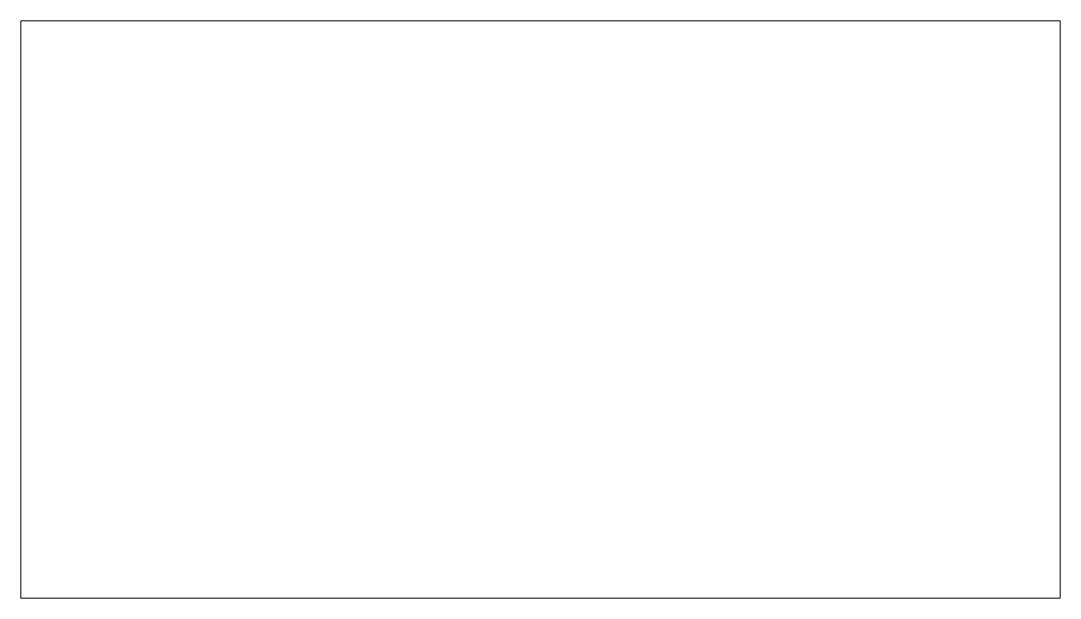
# Model space of a CAD drawing. Extents: x -27 to 27, y -15 to 15.
import ezdxf

# ---------------------------------------------------------------- set-up
doc = ezdxf.new("R2010")
doc.units = 0
doc.layers.add('Layer1', color=6, linetype='Continuous')

msp = doc.modelspace()

# ---------------------------------------------------------------- linework, layer by layer
at = {"layer": 'Layer1', "linetype": 'Continuous', "lineweight": 0}
for p, q in [((-27, -15), (-27, 15)), ((-27, 15), (27, 15)), ((27, 15), (27, -15)), ((27, -15), (-27, -15))]:
    msp.add_line(p, q, dxfattribs=at)

doc.saveas('drawing.dxf')
